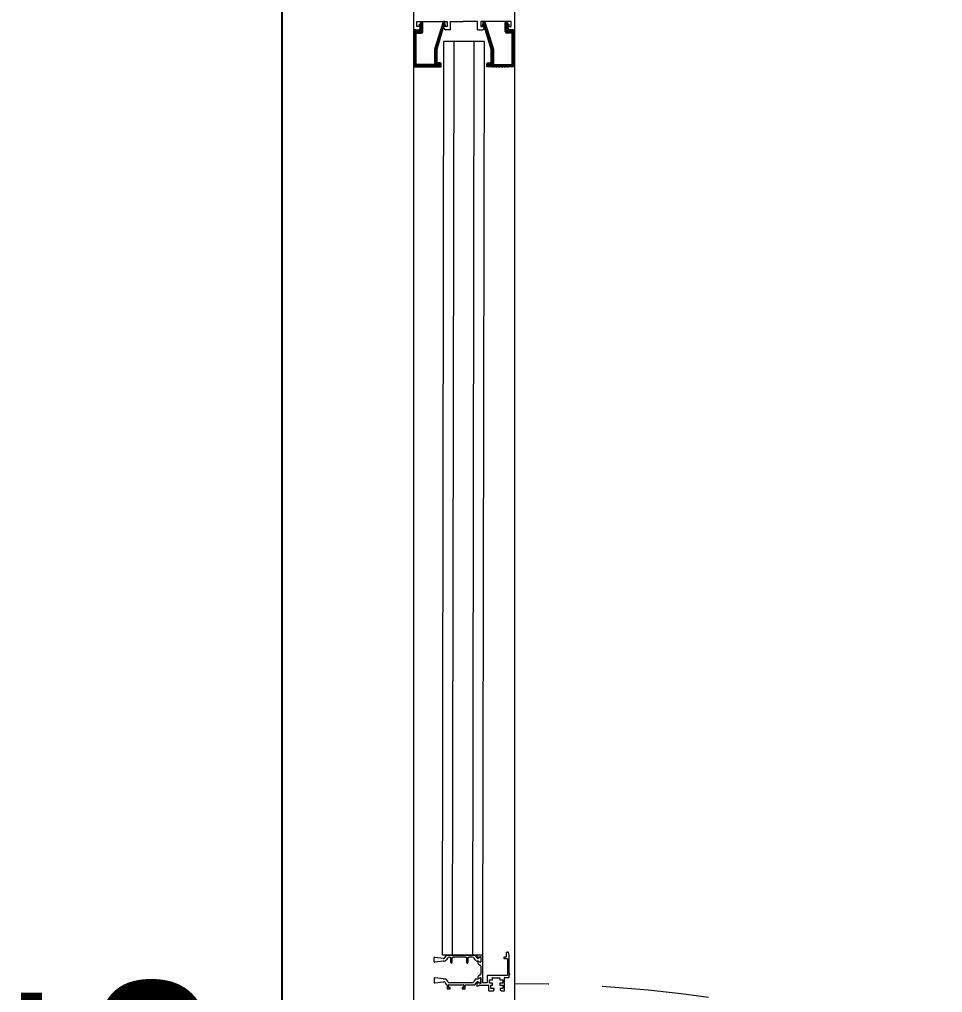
# Model space of a CAD drawing. Header units: millimetres. Extents: x 106699 to 122058, y 158555 to 162844.
# Drawn here: x 116287 to 116341.8, y 161826.7 to 161884.5 of the extents above; entities that cross this region are included whole.
import ezdxf

# ---------------------------------------------------------------- set-up
doc = ezdxf.new("R2010")
doc.units = ezdxf.units.MM
doc.linetypes.add('$0$4+1 daire_(K) TİP A - C BLOK$0$4+1 (K) 1$0$3+1 daire1$0$131121 243C_L00F00(plan)$0$HIDDEN2', pattern=[4.7625, 3.175, -1.5875])
doc.layers.add('300_Z4_STR_F03$0$AUDIT_D_220920114151-103', color=251, linetype='Continuous', lineweight=5)
doc.layers.add('S2000-002 Çizgi', color=7, linetype='Continuous')
doc.styles.add('ROMANSTW', font='georgia.ttf')
doc.dimstyles.new('M1', dxfattribs={"dimtxt": 11, "dimasz": 6, "dimexe": 2, "dimexo": 16, "dimgap": 3, "dimtad": 1, "dimdec": 0, "dimzin": 12, "dimdsep": 46, "dimtxsty": 'ROMANSTW', "dimblk": 'ARCHTICK', "dimcen": 0.09, "dimclrd": 251, "dimclre": 251, "dimclrt": 1, "dimadec": 0, "dimazin": 0, "dimtfac": 1, "dimtdec": 0, "dimtix": 1, "dimtmove": 0, "dimatfit": 3, "dimldrblk": 'ARCHTICK', "dimfxl": 1, "dimtolj": 1, "dimtzin": 0, "dimarcsym": 0})

# ---------------------------------------------------------------- blocks, each defined once
blk = doc.blocks.new('_ArchTick')
at = {"color": 0, "linetype": 'ByBlock', "const_width": 0.15}
blk.add_lwpolyline([(-0.5, -0.5), (0.5, 0.5)], dxfattribs=at)
blk = doc.blocks.new('*D395')
at = {"layer": 'Defpoints', "color": 0, "transparency": 16777216}
for p in [(121014.541, 156523.534), (121012.919, 156378.427), (121014.43, 156378.427)]:
    blk.add_point(p, dxfattribs=at)
at = {"layer": 'S2000-002 Çizgi', "color": 251, "lineweight": -2, "transparency": 16777216}
for p, q in [((120998.541, 156523.534), (121010.919, 156523.534)), ((121012.919, 156523.534), (121012.919, 156378.427)), ((120998.43, 156378.427), (121010.919, 156378.427))]:
    blk.add_line(p, q, dxfattribs=at)
at = {"layer": 'S2000-002 Çizgi', "color": 251, "lineweight": -2, "transparency": 16777216, "xscale": 6, "yscale": 6, "zscale": 6}
for p, rotation in [((121012.919, 156523.534), 90), ((121012.919, 156378.427), 270)]:
    blk.add_blockref('_ArchTick', p, dxfattribs=dict(at, rotation=rotation))
at = {"layer": 'S2000-002 Çizgi', "color": 1, "true_color": 0xff0000, "transparency": 16777216, "insert": (121003.024, 156450.98), "char_height": 11, "attachment_point": 5, "rotation": 90, "style": 'ROMANSTW'}
blk.add_mtext('\\A1;145', dxfattribs=at)
blk = doc.blocks.new('A$C247bf20d')
at = {"layer": '300_Z4_STR_F03$0$AUDIT_D_220920114151-103', "color": 251, "lineweight": 9, "true_color": 0x5c5c5c}
for p, q in [((2015, 434.776), (2015, 432.326)), ((2021, 434.776), (2021, 432.326)), ((2015.2, 432.526), (2015.2, 432.826)), ((2015.2, 432.826), (2017, 432.826)), ((2015.489, 432.796), (2015.31, 432.606)), ((2015.56, 432.424), (2015.343, 432.641)), ((2015.56, 432.442), (2015.352, 432.65)), ((2015.56, 432.46), (2015.361, 432.659)), ((2015.56, 432.477), (2015.369, 432.668)), ((2015.56, 432.495), (2015.378, 432.677)), ((2015.56, 432.513), (2015.386, 432.686)), ((2015.56, 432.531), (2015.395, 432.696)), ((2015.56, 432.548), (2015.404, 432.705)), ((2015.56, 432.566), (2015.412, 432.714)), ((2015.56, 432.584), (2015.421, 432.723)), ((2015.56, 432.601), (2015.429, 432.732)), ((2015.56, 432.619), (2015.438, 432.741)), ((2015.56, 432.637), (2015.446, 432.75)), ((2015.56, 432.654), (2015.455, 432.759)), ((2015.56, 432.672), (2015.464, 432.768)), ((2015.56, 432.69), (2015.472, 432.777)), ((2015.56, 432.707), (2015.481, 432.786)), ((2015.56, 432.725), (2015.489, 432.796)), ((2015.51, 432.796), (2015.489, 432.796)), ((2015.56, 432.743), (2015.507, 432.796)), ((2015.557, 432.764), (2015.528, 432.792)), ((2015.56, 432.226), (2015.56, 432.746)), ((2016.759, 432.796), (2016.25, 431.176)), ((2016.818, 432.546), (2016.713, 432.65)), ((2016.835, 432.546), (2016.717, 432.664)), ((2016.853, 432.546), (2016.722, 432.677)), ((2016.871, 432.546), (2016.726, 432.691)), ((2016.888, 432.546), (2016.73, 432.704)), ((2016.898, 432.553), (2016.734, 432.717)), ((2016.893, 432.576), (2016.738, 432.731)), ((2016.888, 432.599), (2016.743, 432.744)), ((2016.884, 432.621), (2016.747, 432.758)), ((2016.879, 432.644), (2016.751, 432.771)), ((2016.874, 432.666), (2016.755, 432.785)), ((2016.869, 432.689), (2016.76, 432.798)), ((2016.864, 432.712), (2016.767, 432.808)), ((2016.859, 432.734), (2016.776, 432.817)), ((2016.854, 432.757), (2016.788, 432.823)), ((2016.849, 432.779), (2016.803, 432.825)), ((2016.839, 432.826), (2016.805, 432.826)), ((2016.844, 432.802), (2016.821, 432.826)), ((2016.839, 432.824), (2016.838, 432.826)), ((2016.9, 432.546), (2016.839, 432.826)), ((2017, 432.826), (2017, 432.526)), ((2017.2, 432.326), (2017.2, 432.826)), ((2017.2, 432.826), (2017.97, 432.826)), ((2017.97, 432.826), (2018, 432.856)), ((2018.03, 432.826), (2018, 432.856)), ((2018.8, 432.826), (2018.03, 432.826)), ((2018.8, 432.326), (2018.8, 432.826)), ((2019, 432.826), (2019, 432.526)), ((2020.8, 432.826), (2019, 432.826)), ((2019.1, 432.546), (2019.161, 432.826)), ((2019.102, 432.553), (2019.266, 432.717)), ((2019.107, 432.576), (2019.262, 432.731)), ((2019.111, 432.546), (2019.27, 432.704)), ((2019.112, 432.599), (2019.257, 432.744)), ((2019.116, 432.621), (2019.253, 432.758)), ((2019.121, 432.644), (2019.249, 432.771)), ((2019.126, 432.666), (2019.245, 432.785)), ((2019.129, 432.546), (2019.274, 432.691)), ((2019.131, 432.689), (2019.24, 432.798)), ((2019.136, 432.712), (2019.233, 432.808)), ((2019.141, 432.734), (2019.224, 432.817)), ((2019.146, 432.757), (2019.212, 432.823)), ((2019.147, 432.546), (2019.278, 432.677)), ((2019.151, 432.779), (2019.197, 432.825)), ((2019.156, 432.802), (2019.179, 432.826)), ((2019.161, 432.824), (2019.162, 432.826)), ((2019.161, 432.826), (2019.195, 432.826)), ((2019.165, 432.546), (2019.283, 432.664)), ((2019.182, 432.546), (2019.287, 432.65)), ((2019.241, 432.796), (2019.75, 431.176)), ((2020.44, 432.743), (2020.493, 432.796)), ((2020.44, 432.725), (2020.511, 432.796)), ((2020.44, 432.707), (2020.519, 432.786)), ((2020.44, 432.69), (2020.528, 432.777)), ((2020.44, 432.672), (2020.536, 432.768)), ((2020.44, 432.654), (2020.545, 432.759)), ((2020.44, 432.637), (2020.553, 432.75)), ((2020.44, 432.226), (2020.44, 432.746)), ((2020.44, 432.619), (2020.562, 432.741)), ((2020.44, 432.601), (2020.571, 432.732)), ((2020.44, 432.584), (2020.579, 432.723)), ((2020.44, 432.566), (2020.588, 432.714)), ((2020.44, 432.548), (2020.596, 432.705)), ((2020.44, 432.531), (2020.605, 432.696)), ((2020.44, 432.513), (2020.614, 432.686)), ((2020.44, 432.495), (2020.622, 432.677)), ((2020.44, 432.477), (2020.631, 432.668)), ((2020.44, 432.46), (2020.639, 432.659)), ((2020.44, 432.442), (2020.648, 432.65)), ((2020.44, 432.424), (2020.656, 432.641)), ((2020.443, 432.764), (2020.472, 432.792)), ((2020.49, 432.796), (2020.511, 432.796)), ((2020.511, 432.796), (2020.69, 432.606)), ((2020.8, 432.526), (2020.8, 432.826)), ((2015, 432.326), (2015.3, 432.326)), ((2015.15, 432.326), (2015, 432.326)), ((2015, 432.326), (2015, 430.126)), ((2015.187, 432.126), (2015, 432.313)), ((2015.169, 432.126), (2015, 432.295)), ((2015.152, 432.126), (2015, 432.277)), ((2015.15, 432.11), (2015, 432.26)), ((2015.15, 432.092), (2015, 432.242)), ((2015.15, 432.074), (2015, 432.224)), ((2015.15, 432.057), (2015, 432.207)), ((2015.15, 432.039), (2015, 432.189)), ((2015.15, 432.021), (2015, 432.171)), ((2015.15, 432.004), (2015, 432.154)), ((2015.15, 431.986), (2015, 432.136)), ((2015.15, 431.968), (2015, 432.118)), ((2015.15, 431.951), (2015, 432.101)), ((2015.15, 431.933), (2015, 432.083)), ((2015.15, 431.915), (2015, 432.065)), ((2015.205, 432.126), (2015.005, 432.326)), ((2015.223, 432.126), (2015.023, 432.326)), ((2015.24, 432.126), (2015.04, 432.326)), ((2015.258, 432.126), (2015.058, 432.326)), ((2015.276, 432.126), (2015.076, 432.326)), ((2015.293, 432.126), (2015.093, 432.326)), ((2015.15, 432.286), (2015.111, 432.326)), ((2015.15, 432.304), (2015.129, 432.326)), ((2015.15, 432.322), (2015.146, 432.326)), ((2015.15, 432.276), (2015.15, 432.326)), ((2015.41, 432.276), (2015.15, 432.276)), ((2015.15, 430.276), (2015.15, 432.126)), ((2015.15, 432.126), (2015.46, 432.126)), ((2015.311, 432.126), (2015.161, 432.276)), ((2015.329, 432.126), (2015.179, 432.276)), ((2015.346, 432.126), (2015.196, 432.276)), ((2015.4, 432.526), (2015.2, 432.526)), ((2015.364, 432.126), (2015.214, 432.276)), ((2015.382, 432.126), (2015.232, 432.276)), ((2015.399, 432.126), (2015.249, 432.276)), ((2015.417, 432.126), (2015.267, 432.276)), ((2015.435, 432.126), (2015.285, 432.276)), ((2015.452, 432.126), (2015.302, 432.276)), ((2015.31, 432.606), (2015.41, 432.546)), ((2015.35, 432.582), (2015.318, 432.614)), ((2015.47, 432.126), (2015.32, 432.276)), ((2015.394, 432.555), (2015.326, 432.623)), ((2015.56, 432.407), (2015.335, 432.632)), ((2015.485, 432.129), (2015.338, 432.276)), ((2015.498, 432.133), (2015.355, 432.276)), ((2015.51, 432.139), (2015.373, 432.276)), ((2015.52, 432.146), (2015.391, 432.276)), ((2015.4, 432.426), (2015.4, 432.526)), ((2015.53, 432.154), (2015.408, 432.276)), ((2015.41, 432.546), (2015.41, 432.276)), ((2015.56, 432.389), (2015.41, 432.539)), ((2015.56, 432.371), (2015.41, 432.521)), ((2015.56, 432.354), (2015.41, 432.504)), ((2015.56, 432.336), (2015.41, 432.486)), ((2015.56, 432.318), (2015.41, 432.468)), ((2015.56, 432.301), (2015.41, 432.451)), ((2015.56, 432.283), (2015.41, 432.433)), ((2015.56, 432.265), (2015.41, 432.415)), ((2015.56, 432.248), (2015.41, 432.398)), ((2015.56, 432.23), (2015.41, 432.38)), ((2015.559, 432.213), (2015.41, 432.362)), ((2015.556, 432.198), (2015.41, 432.345)), ((2015.552, 432.185), (2015.41, 432.327)), ((2015.546, 432.174), (2015.41, 432.309)), ((2015.538, 432.163), (2015.41, 432.292)), ((2016.4, 431.176), (2016.8, 432.546)), ((2016.632, 431.971), (2016.531, 432.072)), ((2016.636, 431.985), (2016.536, 432.085)), ((2016.64, 431.998), (2016.54, 432.099)), ((2016.644, 432.012), (2016.544, 432.112)), ((2016.648, 432.026), (2016.548, 432.126)), ((2016.652, 432.039), (2016.553, 432.139)), ((2016.656, 432.053), (2016.557, 432.152)), ((2016.66, 432.067), (2016.561, 432.166)), ((2016.664, 432.08), (2016.565, 432.179)), ((2016.668, 432.094), (2016.569, 432.193)), ((2016.672, 432.108), (2016.574, 432.206)), ((2016.676, 432.121), (2016.578, 432.22)), ((2016.68, 432.135), (2016.582, 432.233)), ((2016.684, 432.149), (2016.586, 432.247)), ((2016.688, 432.162), (2016.591, 432.26)), ((2016.692, 432.176), (2016.595, 432.274)), ((2016.696, 432.19), (2016.599, 432.287)), ((2016.7, 432.204), (2016.603, 432.3)), ((2016.704, 432.217), (2016.607, 432.314)), ((2016.708, 432.231), (2016.612, 432.327)), ((2016.712, 432.245), (2016.616, 432.341)), ((2016.716, 432.258), (2016.62, 432.354)), ((2016.72, 432.272), (2016.624, 432.368)), ((2016.724, 432.286), (2016.629, 432.381)), ((2016.728, 432.299), (2016.633, 432.395)), ((2016.732, 432.313), (2016.637, 432.408)), ((2016.736, 432.327), (2016.641, 432.422)), ((2016.74, 432.34), (2016.645, 432.435)), ((2016.744, 432.354), (2016.65, 432.448)), ((2016.748, 432.368), (2016.654, 432.462)), ((2016.752, 432.381), (2016.658, 432.475)), ((2016.756, 432.395), (2016.662, 432.489)), ((2016.76, 432.409), (2016.667, 432.502)), ((2016.764, 432.422), (2016.671, 432.516)), ((2016.768, 432.436), (2016.675, 432.529)), ((2016.772, 432.45), (2016.679, 432.543)), ((2016.776, 432.464), (2016.684, 432.556)), ((2016.78, 432.477), (2016.688, 432.569)), ((2016.784, 432.491), (2016.692, 432.583)), ((2016.788, 432.505), (2016.696, 432.596)), ((2016.792, 432.518), (2016.7, 432.61)), ((2016.796, 432.532), (2016.705, 432.623)), ((2016.8, 432.546), (2016.709, 432.637)), ((2016.8, 432.546), (2016.9, 432.546)), ((2017, 432.526), (2016.8, 432.526)), ((2016.8, 432.426), (2016.8, 432.526)), ((2017.2, 432.326), (2016.9, 432.326)), ((2018.8, 432.326), (2019.1, 432.326)), ((2019, 432.526), (2019.2, 432.526)), ((2019.2, 432.546), (2019.1, 432.546)), ((2019.2, 432.546), (2019.291, 432.637)), ((2019.6, 431.176), (2019.2, 432.546)), ((2019.2, 432.426), (2019.2, 432.526)), ((2019.204, 432.532), (2019.295, 432.623)), ((2019.208, 432.518), (2019.3, 432.61)), ((2019.212, 432.505), (2019.304, 432.596)), ((2019.216, 432.491), (2019.308, 432.583)), ((2019.22, 432.477), (2019.312, 432.569)), ((2019.224, 432.464), (2019.316, 432.556)), ((2019.228, 432.45), (2019.321, 432.543)), ((2019.232, 432.436), (2019.325, 432.529)), ((2019.236, 432.422), (2019.329, 432.516)), ((2019.24, 432.409), (2019.333, 432.502)), ((2019.244, 432.395), (2019.338, 432.489)), ((2019.248, 432.381), (2019.342, 432.475)), ((2019.252, 432.368), (2019.346, 432.462)), ((2019.256, 432.354), (2019.35, 432.448)), ((2019.26, 432.34), (2019.354, 432.435)), ((2019.264, 432.327), (2019.359, 432.422)), ((2019.268, 432.313), (2019.363, 432.408)), ((2019.272, 432.299), (2019.367, 432.395)), ((2019.276, 432.286), (2019.371, 432.381)), ((2019.28, 432.272), (2019.376, 432.368)), ((2019.284, 432.258), (2019.38, 432.354)), ((2019.288, 432.245), (2019.384, 432.341)), ((2019.292, 432.231), (2019.388, 432.327)), ((2019.296, 432.217), (2019.392, 432.314)), ((2019.3, 432.204), (2019.397, 432.3)), ((2019.304, 432.19), (2019.401, 432.287)), ((2019.308, 432.176), (2019.405, 432.274)), ((2019.312, 432.162), (2019.409, 432.26)), ((2019.316, 432.149), (2019.414, 432.247)), ((2019.32, 432.135), (2019.418, 432.233)), ((2019.324, 432.121), (2019.422, 432.22)), ((2019.328, 432.108), (2019.426, 432.206)), ((2019.332, 432.094), (2019.431, 432.193)), ((2019.336, 432.08), (2019.435, 432.179)), ((2019.34, 432.067), (2019.439, 432.166)), ((2019.344, 432.053), (2019.443, 432.152)), ((2019.348, 432.039), (2019.447, 432.139)), ((2019.352, 432.026), (2019.452, 432.126)), ((2019.356, 432.012), (2019.456, 432.112)), ((2019.36, 431.998), (2019.46, 432.099)), ((2019.364, 431.985), (2019.464, 432.085)), ((2019.368, 431.971), (2019.469, 432.072)), ((2020.44, 432.407), (2020.665, 432.632)), ((2020.44, 432.389), (2020.59, 432.539)), ((2020.44, 432.371), (2020.59, 432.521)), ((2020.44, 432.354), (2020.59, 432.504)), ((2020.44, 432.336), (2020.59, 432.486)), ((2020.44, 432.318), (2020.59, 432.468)), ((2020.44, 432.301), (2020.59, 432.451)), ((2020.44, 432.283), (2020.59, 432.433)), ((2020.44, 432.265), (2020.59, 432.415)), ((2020.44, 432.248), (2020.59, 432.398)), ((2020.44, 432.23), (2020.59, 432.38)), ((2020.441, 432.213), (2020.59, 432.362)), ((2020.444, 432.198), (2020.59, 432.345)), ((2020.448, 432.185), (2020.59, 432.327)), ((2020.454, 432.174), (2020.59, 432.309)), ((2020.462, 432.163), (2020.59, 432.292)), ((2020.47, 432.154), (2020.592, 432.276)), ((2020.48, 432.146), (2020.609, 432.276)), ((2020.49, 432.139), (2020.627, 432.276)), ((2020.502, 432.133), (2020.645, 432.276)), ((2020.515, 432.129), (2020.662, 432.276)), ((2020.53, 432.126), (2020.68, 432.276)), ((2020.85, 432.126), (2020.54, 432.126)), ((2020.548, 432.126), (2020.698, 432.276)), ((2020.565, 432.126), (2020.715, 432.276)), ((2020.583, 432.126), (2020.733, 432.276)), ((2020.69, 432.606), (2020.59, 432.546)), ((2020.59, 432.546), (2020.59, 432.276)), ((2020.59, 432.276), (2020.85, 432.276)), ((2020.6, 432.426), (2020.6, 432.526)), ((2020.6, 432.526), (2020.8, 432.526)), ((2020.601, 432.126), (2020.751, 432.276)), ((2020.606, 432.555), (2020.674, 432.623)), ((2020.618, 432.126), (2020.768, 432.276)), ((2020.636, 432.126), (2020.786, 432.276)), ((2020.65, 432.582), (2020.682, 432.614)), ((2020.654, 432.126), (2020.804, 432.276)), ((2020.671, 432.126), (2020.821, 432.276)), ((2020.689, 432.126), (2020.839, 432.276)), ((2021, 432.326), (2020.7, 432.326)), ((2020.707, 432.126), (2020.907, 432.326)), ((2020.724, 432.126), (2020.924, 432.326)), ((2020.742, 432.126), (2020.942, 432.326)), ((2020.76, 432.126), (2020.96, 432.326)), ((2020.777, 432.126), (2020.977, 432.326)), ((2020.795, 432.126), (2020.995, 432.326)), ((2020.813, 432.126), (2021, 432.313)), ((2020.83, 432.126), (2021, 432.295)), ((2020.848, 432.126), (2021, 432.277)), ((2020.85, 432.322), (2020.854, 432.326)), ((2020.85, 432.304), (2020.871, 432.326)), ((2020.85, 432.286), (2020.889, 432.326)), ((2020.85, 432.276), (2020.85, 432.326)), ((2020.85, 432.326), (2021, 432.326)), ((2020.85, 432.11), (2021, 432.26)), ((2020.85, 432.092), (2021, 432.242)), ((2020.85, 432.074), (2021, 432.224)), ((2020.85, 432.057), (2021, 432.207)), ((2020.85, 432.039), (2021, 432.189)), ((2020.85, 432.021), (2021, 432.171)), ((2020.85, 432.004), (2021, 432.154)), ((2020.85, 431.986), (2021, 432.136)), ((2020.85, 430.276), (2020.85, 432.126)), ((2020.85, 431.968), (2021, 432.118)), ((2020.85, 431.951), (2021, 432.101)), ((2020.85, 431.933), (2021, 432.083)), ((2020.85, 431.915), (2021, 432.065)), ((2021, 432.326), (2021, 430.126)), ((2015.15, 431.898), (2015, 432.048)), ((2015.15, 431.88), (2015, 432.03)), ((2015.15, 431.862), (2015, 432.012)), ((2015.15, 431.845), (2015, 431.995)), ((2015.15, 431.827), (2015, 431.977)), ((2015.15, 431.809), (2015, 431.959)), ((2015.15, 431.791), (2015, 431.941)), ((2015.15, 431.774), (2015, 431.924)), ((2015.15, 431.756), (2015, 431.906)), ((2015.15, 431.738), (2015, 431.888)), ((2015.15, 431.721), (2015, 431.871)), ((2015.15, 431.703), (2015, 431.853)), ((2015.15, 431.685), (2015, 431.835)), ((2015.15, 431.668), (2015, 431.818)), ((2015.15, 431.65), (2015, 431.8)), ((2015.15, 431.632), (2015, 431.782)), ((2015.15, 431.615), (2015, 431.765)), ((2015.15, 431.597), (2015, 431.747)), ((2015.15, 431.579), (2015, 431.729)), ((2015.15, 431.562), (2015, 431.712)), ((2015.15, 431.544), (2015, 431.694)), ((2015.15, 431.526), (2015, 431.676)), ((2015.15, 431.509), (2015, 431.659)), ((2015.15, 431.491), (2015, 431.641)), ((2015.15, 431.473), (2015, 431.623)), ((2015.15, 431.456), (2015, 431.606)), ((2015.15, 431.438), (2015, 431.588)), ((2015.15, 431.42), (2015, 431.57)), ((2015.15, 431.403), (2015, 431.553)), ((2015.15, 431.385), (2015, 431.535)), ((2015.15, 431.367), (2015, 431.517)), ((2015.15, 431.35), (2015, 431.5)), ((2016.46, 431.383), (2016.35, 431.493)), ((2016.464, 431.396), (2016.354, 431.507)), ((2016.468, 431.41), (2016.358, 431.52)), ((2016.472, 431.424), (2016.362, 431.534)), ((2016.476, 431.437), (2016.367, 431.547)), ((2016.48, 431.451), (2016.371, 431.561)), ((2016.484, 431.465), (2016.375, 431.574)), ((2016.488, 431.478), (2016.379, 431.587)), ((2016.492, 431.492), (2016.384, 431.601)), ((2016.496, 431.506), (2016.388, 431.614)), ((2016.5, 431.519), (2016.392, 431.628)), ((2016.504, 431.533), (2016.396, 431.641)), ((2016.508, 431.547), (2016.4, 431.655)), ((2016.512, 431.56), (2016.405, 431.668)), ((2016.516, 431.574), (2016.409, 431.682)), ((2016.52, 431.588), (2016.413, 431.695)), ((2016.524, 431.601), (2016.417, 431.708)), ((2016.528, 431.615), (2016.422, 431.722)), ((2016.532, 431.629), (2016.426, 431.735)), ((2016.536, 431.643), (2016.43, 431.749)), ((2016.54, 431.656), (2016.434, 431.762)), ((2016.544, 431.67), (2016.438, 431.776)), ((2016.548, 431.684), (2016.443, 431.789)), ((2016.552, 431.697), (2016.447, 431.803)), ((2016.556, 431.711), (2016.451, 431.816)), ((2016.56, 431.725), (2016.455, 431.83)), ((2016.564, 431.738), (2016.46, 431.843)), ((2016.568, 431.752), (2016.464, 431.856)), ((2016.572, 431.766), (2016.468, 431.87)), ((2016.576, 431.779), (2016.472, 431.883)), ((2016.58, 431.793), (2016.476, 431.897)), ((2016.584, 431.807), (2016.481, 431.91)), ((2016.588, 431.82), (2016.485, 431.924)), ((2016.592, 431.834), (2016.489, 431.937)), ((2016.596, 431.848), (2016.493, 431.951)), ((2016.6, 431.861), (2016.498, 431.964)), ((2016.604, 431.875), (2016.502, 431.978)), ((2016.608, 431.889), (2016.506, 431.991)), ((2016.612, 431.903), (2016.51, 432.004)), ((2016.616, 431.916), (2016.515, 432.018)), ((2016.62, 431.93), (2016.519, 432.031)), ((2016.624, 431.944), (2016.523, 432.045)), ((2016.628, 431.957), (2016.527, 432.058)), ((2016.72, 377.389), (2016.804, 431.632)), ((2019.2, 431.631), (2016.8, 431.631)), ((2017.32, 377.389), (2017.404, 431.632)), ((2018.52, 377.389), (2018.604, 431.63)), ((2019.12, 377.389), (2019.204, 431.63)), ((2019.372, 431.957), (2019.473, 432.058)), ((2019.376, 431.944), (2019.477, 432.045)), ((2019.38, 431.93), (2019.481, 432.031)), ((2019.384, 431.916), (2019.485, 432.018)), ((2019.388, 431.903), (2019.49, 432.004)), ((2019.392, 431.889), (2019.494, 431.991)), ((2019.396, 431.875), (2019.498, 431.978)), ((2019.4, 431.861), (2019.502, 431.964)), ((2019.404, 431.848), (2019.507, 431.951)), ((2019.408, 431.834), (2019.511, 431.937)), ((2019.412, 431.82), (2019.515, 431.924)), ((2019.416, 431.807), (2019.519, 431.91)), ((2019.42, 431.793), (2019.523, 431.897)), ((2019.424, 431.779), (2019.528, 431.883)), ((2019.428, 431.766), (2019.532, 431.87)), ((2019.432, 431.752), (2019.536, 431.856)), ((2019.436, 431.738), (2019.54, 431.843)), ((2019.44, 431.725), (2019.545, 431.83)), ((2019.444, 431.711), (2019.549, 431.816)), ((2019.448, 431.697), (2019.553, 431.803)), ((2019.452, 431.684), (2019.557, 431.789)), ((2019.456, 431.67), (2019.561, 431.776)), ((2019.46, 431.656), (2019.566, 431.762)), ((2019.464, 431.643), (2019.57, 431.749)), ((2019.468, 431.629), (2019.574, 431.735)), ((2019.472, 431.615), (2019.578, 431.722)), ((2019.476, 431.601), (2019.583, 431.708)), ((2019.48, 431.588), (2019.587, 431.695)), ((2019.484, 431.574), (2019.591, 431.682)), ((2019.488, 431.56), (2019.595, 431.668)), ((2019.492, 431.547), (2019.6, 431.655)), ((2019.496, 431.533), (2019.604, 431.641)), ((2019.5, 431.519), (2019.608, 431.628)), ((2019.504, 431.506), (2019.612, 431.614)), ((2019.508, 431.492), (2019.616, 431.601)), ((2019.512, 431.478), (2019.621, 431.587)), ((2019.516, 431.465), (2019.625, 431.574)), ((2019.52, 431.451), (2019.629, 431.561)), ((2019.524, 431.437), (2019.633, 431.547)), ((2019.528, 431.424), (2019.638, 431.534)), ((2019.532, 431.41), (2019.642, 431.52)), ((2019.536, 431.396), (2019.646, 431.507)), ((2019.54, 431.383), (2019.65, 431.493)), ((2020.85, 431.898), (2021, 432.048)), ((2020.85, 431.88), (2021, 432.03)), ((2020.85, 431.862), (2021, 432.012)), ((2020.85, 431.845), (2021, 431.995)), ((2020.85, 431.827), (2021, 431.977)), ((2020.85, 431.809), (2021, 431.959)), ((2020.85, 431.791), (2021, 431.941)), ((2020.85, 431.774), (2021, 431.924)), ((2020.85, 431.756), (2021, 431.906)), ((2020.85, 431.738), (2021, 431.888)), ((2020.85, 431.721), (2021, 431.871)), ((2020.85, 431.703), (2021, 431.853)), ((2020.85, 431.685), (2021, 431.835)), ((2020.85, 431.668), (2021, 431.818)), ((2020.85, 431.65), (2021, 431.8)), ((2020.85, 431.632), (2021, 431.782)), ((2020.85, 431.615), (2021, 431.765)), ((2020.85, 431.597), (2021, 431.747)), ((2020.85, 431.579), (2021, 431.729)), ((2020.85, 431.562), (2021, 431.712)), ((2020.85, 431.544), (2021, 431.694)), ((2020.85, 431.526), (2021, 431.676)), ((2020.85, 431.509), (2021, 431.659)), ((2020.85, 431.491), (2021, 431.641)), ((2020.85, 431.473), (2021, 431.623)), ((2020.85, 431.456), (2021, 431.606)), ((2020.85, 431.438), (2021, 431.588)), ((2020.85, 431.42), (2021, 431.57)), ((2020.85, 431.403), (2021, 431.553)), ((2020.85, 431.385), (2021, 431.535)), ((2020.85, 431.367), (2021, 431.517)), ((2020.85, 431.35), (2021, 431.5)), ((2015.15, 431.332), (2015, 431.482)), ((2015.15, 431.314), (2015, 431.464)), ((2015.15, 431.296), (2015, 431.446)), ((2015.15, 431.279), (2015, 431.429)), ((2015.15, 431.261), (2015, 431.411)), ((2015.15, 431.243), (2015, 431.393)), ((2015.15, 431.226), (2015, 431.376)), ((2015.15, 431.208), (2015, 431.358)), ((2015.15, 431.19), (2015, 431.34)), ((2015.15, 431.173), (2015, 431.323)), ((2015.15, 431.155), (2015, 431.305)), ((2015.15, 431.137), (2015, 431.287)), ((2015.15, 431.12), (2015, 431.27)), ((2015.15, 431.102), (2015, 431.252)), ((2015.15, 431.084), (2015, 431.234)), ((2015.15, 431.067), (2015, 431.217)), ((2015.15, 431.049), (2015, 431.199)), ((2015.15, 431.031), (2015, 431.181)), ((2015.15, 431.014), (2015, 431.164)), ((2015.15, 430.996), (2015, 431.146)), ((2015.15, 430.978), (2015, 431.128)), ((2015.15, 430.961), (2015, 431.111)), ((2015.15, 430.943), (2015, 431.093)), ((2015.15, 430.925), (2015, 431.075)), ((2015.15, 430.908), (2015, 431.058)), ((2015.15, 430.89), (2015, 431.04)), ((2015.15, 430.872), (2015, 431.022)), ((2015.15, 430.855), (2015, 431.005)), ((2015.15, 430.837), (2015, 430.987)), ((2015.15, 430.819), (2015, 430.969)), ((2015.15, 430.802), (2015, 430.952)), ((2015.15, 430.784), (2015, 430.934)), ((2015.15, 430.766), (2015, 430.916)), ((2016.25, 431.176), (2016.25, 431.076)), ((2016.4, 431.019), (2016.25, 431.169)), ((2016.4, 431.001), (2016.25, 431.151)), ((2016.4, 430.983), (2016.25, 431.133)), ((2016.4, 430.966), (2016.25, 431.116)), ((2016.4, 430.948), (2016.25, 431.098)), ((2016.4, 430.93), (2016.25, 431.08)), ((2016.25, 431.076), (2016.25, 430.276)), ((2016.4, 430.913), (2016.25, 431.063)), ((2016.4, 430.895), (2016.25, 431.045)), ((2016.4, 430.877), (2016.25, 431.027)), ((2016.4, 430.86), (2016.25, 431.01)), ((2016.4, 430.842), (2016.25, 430.992)), ((2016.4, 430.824), (2016.25, 430.974)), ((2016.4, 430.807), (2016.25, 430.957)), ((2016.4, 430.789), (2016.25, 430.939)), ((2016.4, 430.771), (2016.25, 430.921)), ((2016.4, 431.036), (2016.253, 431.184)), ((2016.4, 431.054), (2016.257, 431.197)), ((2016.4, 431.072), (2016.261, 431.211)), ((2016.4, 431.089), (2016.265, 431.224)), ((2016.4, 431.107), (2016.269, 431.238)), ((2016.4, 431.125), (2016.274, 431.251)), ((2016.4, 431.143), (2016.278, 431.265)), ((2016.4, 431.16), (2016.282, 431.278)), ((2016.401, 431.177), (2016.286, 431.291)), ((2016.405, 431.191), (2016.291, 431.305)), ((2016.408, 431.205), (2016.295, 431.318)), ((2016.412, 431.218), (2016.299, 431.332)), ((2016.416, 431.232), (2016.303, 431.345)), ((2016.42, 431.246), (2016.308, 431.359)), ((2016.424, 431.259), (2016.312, 431.372)), ((2016.428, 431.273), (2016.316, 431.386)), ((2016.432, 431.287), (2016.32, 431.399)), ((2016.436, 431.3), (2016.324, 431.413)), ((2016.44, 431.314), (2016.329, 431.426)), ((2016.444, 431.328), (2016.333, 431.439)), ((2016.448, 431.342), (2016.337, 431.453)), ((2016.452, 431.355), (2016.341, 431.466)), ((2016.456, 431.369), (2016.346, 431.48)), ((2016.4, 430.376), (2016.4, 431.176)), ((2019.544, 431.369), (2019.654, 431.48)), ((2019.548, 431.355), (2019.659, 431.466)), ((2019.552, 431.342), (2019.663, 431.453)), ((2019.556, 431.328), (2019.667, 431.439)), ((2019.559, 431.314), (2019.671, 431.426)), ((2019.563, 431.3), (2019.676, 431.413)), ((2019.567, 431.287), (2019.68, 431.399)), ((2019.571, 431.273), (2019.684, 431.386)), ((2019.575, 431.259), (2019.688, 431.372)), ((2019.579, 431.246), (2019.692, 431.359)), ((2019.583, 431.232), (2019.697, 431.345)), ((2019.587, 431.218), (2019.701, 431.332)), ((2019.591, 431.205), (2019.705, 431.318)), ((2019.595, 431.191), (2019.709, 431.305)), ((2019.599, 431.177), (2019.714, 431.291)), ((2019.6, 431.16), (2019.718, 431.278)), ((2019.6, 431.143), (2019.722, 431.265)), ((2019.6, 431.125), (2019.726, 431.251)), ((2019.6, 431.107), (2019.73, 431.238)), ((2019.6, 431.089), (2019.735, 431.224)), ((2019.6, 431.072), (2019.739, 431.211)), ((2019.6, 431.054), (2019.743, 431.197)), ((2019.6, 431.036), (2019.747, 431.184)), ((2019.6, 430.376), (2019.6, 431.176)), ((2019.6, 431.019), (2019.75, 431.169)), ((2019.6, 431.001), (2019.75, 431.151)), ((2019.6, 430.983), (2019.75, 431.133)), ((2019.6, 430.966), (2019.75, 431.116)), ((2019.6, 430.948), (2019.75, 431.098)), ((2019.6, 430.93), (2019.75, 431.08)), ((2019.6, 430.913), (2019.75, 431.063)), ((2019.6, 430.895), (2019.75, 431.045)), ((2019.6, 430.877), (2019.75, 431.027)), ((2019.6, 430.86), (2019.75, 431.01)), ((2019.6, 430.842), (2019.75, 430.992)), ((2019.6, 430.824), (2019.75, 430.974)), ((2019.6, 430.807), (2019.75, 430.957)), ((2019.6, 430.789), (2019.75, 430.939)), ((2019.6, 430.771), (2019.75, 430.921)), ((2019.75, 431.176), (2019.75, 431.076)), ((2019.75, 431.076), (2019.75, 430.276)), ((2020.85, 431.332), (2021, 431.482)), ((2020.85, 431.314), (2021, 431.464)), ((2020.85, 431.296), (2021, 431.446)), ((2020.85, 431.279), (2021, 431.429)), ((2020.85, 431.261), (2021, 431.411)), ((2020.85, 431.243), (2021, 431.393)), ((2020.85, 431.226), (2021, 431.376)), ((2020.85, 431.208), (2021, 431.358)), ((2020.85, 431.19), (2021, 431.34)), ((2020.85, 431.173), (2021, 431.323)), ((2020.85, 431.155), (2021, 431.305)), ((2020.85, 431.137), (2021, 431.287)), ((2020.85, 431.12), (2021, 431.27)), ((2020.85, 431.102), (2021, 431.252)), ((2020.85, 431.084), (2021, 431.234)), ((2020.85, 431.067), (2021, 431.217)), ((2020.85, 431.049), (2021, 431.199)), ((2020.85, 431.031), (2021, 431.181)), ((2020.85, 431.014), (2021, 431.164)), ((2020.85, 430.996), (2021, 431.146)), ((2020.85, 430.978), (2021, 431.128)), ((2020.85, 430.961), (2021, 431.111)), ((2020.85, 430.943), (2021, 431.093)), ((2020.85, 430.925), (2021, 431.075)), ((2020.85, 430.908), (2021, 431.058)), ((2020.85, 430.89), (2021, 431.04)), ((2020.85, 430.872), (2021, 431.022)), ((2020.85, 430.855), (2021, 431.005)), ((2020.85, 430.837), (2021, 430.987)), ((2020.85, 430.819), (2021, 430.969)), ((2020.85, 430.802), (2021, 430.952)), ((2020.85, 430.784), (2021, 430.934)), ((2020.85, 430.766), (2021, 430.916)), ((2015.15, 430.748), (2015, 430.898)), ((2015.15, 430.731), (2015, 430.881)), ((2015.15, 430.713), (2015, 430.863)), ((2015.15, 430.695), (2015, 430.845)), ((2015.15, 430.678), (2015, 430.828)), ((2015.15, 430.66), (2015, 430.81)), ((2015.15, 430.642), (2015, 430.792)), ((2015.15, 430.625), (2015, 430.775)), ((2015.15, 430.607), (2015, 430.757)), ((2015.15, 430.589), (2015, 430.739)), ((2015.15, 430.572), (2015, 430.722)), ((2015.15, 430.554), (2015, 430.704)), ((2015.15, 430.536), (2015, 430.686)), ((2015.15, 430.519), (2015, 430.669)), ((2015.15, 430.501), (2015, 430.651)), ((2015.15, 430.483), (2015, 430.633)), ((2015.15, 430.466), (2015, 430.616)), ((2015.15, 430.448), (2015, 430.598)), ((2015.15, 430.43), (2015, 430.58)), ((2015.15, 430.413), (2015, 430.563)), ((2015.15, 430.395), (2015, 430.545)), ((2015.15, 430.377), (2015, 430.527)), ((2015.15, 430.36), (2015, 430.51)), ((2015.15, 430.342), (2015, 430.492)), ((2015.15, 430.324), (2015, 430.474)), ((2015.15, 430.307), (2015, 430.457)), ((2015.15, 430.289), (2015, 430.439)), ((2015.296, 430.126), (2015, 430.421)), ((2015.278, 430.126), (2015, 430.404)), ((2015.26, 430.126), (2015, 430.386)), ((2015.243, 430.126), (2015, 430.368)), ((2015.225, 430.126), (2015, 430.35)), ((2015.207, 430.126), (2015, 430.333)), ((2016.4, 430.754), (2016.25, 430.904)), ((2016.4, 430.736), (2016.25, 430.886)), ((2016.4, 430.718), (2016.25, 430.868)), ((2016.4, 430.701), (2016.25, 430.851)), ((2016.4, 430.683), (2016.25, 430.833)), ((2016.4, 430.665), (2016.25, 430.815)), ((2016.4, 430.648), (2016.25, 430.798)), ((2016.4, 430.63), (2016.25, 430.78)), ((2016.4, 430.612), (2016.25, 430.762)), ((2016.4, 430.595), (2016.25, 430.745)), ((2016.4, 430.577), (2016.25, 430.727)), ((2016.4, 430.559), (2016.25, 430.709)), ((2016.4, 430.541), (2016.25, 430.691)), ((2016.4, 430.524), (2016.25, 430.674)), ((2016.4, 430.506), (2016.25, 430.656)), ((2016.4, 430.488), (2016.25, 430.638)), ((2016.4, 430.471), (2016.25, 430.621)), ((2016.4, 430.453), (2016.25, 430.603)), ((2016.4, 430.435), (2016.25, 430.585)), ((2016.4, 430.418), (2016.25, 430.568)), ((2016.4, 430.4), (2016.25, 430.55)), ((2016.4, 430.382), (2016.25, 430.532)), ((2016.639, 430.126), (2016.25, 430.515)), ((2016.621, 430.126), (2016.25, 430.497)), ((2016.604, 430.126), (2016.25, 430.479)), ((2016.586, 430.126), (2016.25, 430.462)), ((2016.568, 430.126), (2016.25, 430.444)), ((2016.551, 430.126), (2016.25, 430.426)), ((2016.533, 430.126), (2016.25, 430.409)), ((2016.515, 430.126), (2016.25, 430.391)), ((2016.498, 430.126), (2016.25, 430.373)), ((2016.48, 430.126), (2016.25, 430.356)), ((2016.462, 430.126), (2016.25, 430.338)), ((2016.575, 430.376), (2016.4, 430.376)), ((2016.65, 430.132), (2016.407, 430.376)), ((2016.65, 430.15), (2016.425, 430.376)), ((2016.65, 430.168), (2016.442, 430.376)), ((2016.65, 430.185), (2016.46, 430.376)), ((2016.65, 430.203), (2016.478, 430.376)), ((2016.65, 430.221), (2016.495, 430.376)), ((2016.65, 430.238), (2016.513, 430.376)), ((2016.65, 430.256), (2016.531, 430.376)), ((2016.65, 430.274), (2016.548, 430.376)), ((2016.65, 430.291), (2016.566, 430.376)), ((2016.649, 430.31), (2016.584, 430.375)), ((2016.641, 430.335), (2016.61, 430.367)), ((2019.35, 430.291), (2019.434, 430.376)), ((2019.35, 430.274), (2019.452, 430.376)), ((2019.35, 430.256), (2019.469, 430.376)), ((2019.35, 430.238), (2019.487, 430.376)), ((2019.35, 430.221), (2019.505, 430.376)), ((2019.35, 430.203), (2019.522, 430.376)), ((2019.35, 430.185), (2019.54, 430.376)), ((2019.35, 430.168), (2019.558, 430.376)), ((2019.35, 430.15), (2019.575, 430.376)), ((2019.35, 430.132), (2019.593, 430.376)), ((2019.351, 430.31), (2019.416, 430.375)), ((2019.359, 430.335), (2019.39, 430.367)), ((2019.361, 430.126), (2019.75, 430.515)), ((2019.378, 430.126), (2019.75, 430.497)), ((2019.396, 430.126), (2019.75, 430.479)), ((2019.414, 430.126), (2019.75, 430.462)), ((2019.425, 430.376), (2019.6, 430.376)), ((2019.432, 430.126), (2019.75, 430.444)), ((2019.449, 430.126), (2019.75, 430.426)), ((2019.467, 430.126), (2019.75, 430.409)), ((2019.485, 430.126), (2019.75, 430.391)), ((2019.502, 430.126), (2019.75, 430.373)), ((2019.52, 430.126), (2019.75, 430.356)), ((2019.538, 430.126), (2019.75, 430.338)), ((2019.6, 430.754), (2019.75, 430.904)), ((2019.6, 430.736), (2019.75, 430.886)), ((2019.6, 430.718), (2019.75, 430.868)), ((2019.6, 430.701), (2019.75, 430.851)), ((2019.6, 430.683), (2019.75, 430.833)), ((2019.6, 430.665), (2019.75, 430.815)), ((2019.6, 430.648), (2019.75, 430.798)), ((2019.6, 430.63), (2019.75, 430.78)), ((2019.6, 430.612), (2019.75, 430.762)), ((2019.6, 430.595), (2019.75, 430.745)), ((2019.6, 430.577), (2019.75, 430.727)), ((2019.6, 430.559), (2019.75, 430.709)), ((2019.6, 430.541), (2019.75, 430.691)), ((2019.6, 430.524), (2019.75, 430.674)), ((2019.6, 430.506), (2019.75, 430.656)), ((2019.6, 430.488), (2019.75, 430.638)), ((2019.6, 430.471), (2019.75, 430.621)), ((2019.6, 430.453), (2019.75, 430.603)), ((2019.6, 430.435), (2019.75, 430.585)), ((2019.6, 430.418), (2019.75, 430.568)), ((2019.6, 430.4), (2019.75, 430.55)), ((2019.6, 430.382), (2019.75, 430.532)), ((2020.704, 430.126), (2021, 430.421)), ((2020.722, 430.126), (2021, 430.404)), ((2020.74, 430.126), (2021, 430.386)), ((2020.757, 430.126), (2021, 430.368)), ((2020.775, 430.126), (2021, 430.35)), ((2020.793, 430.126), (2021, 430.333)), ((2020.85, 430.748), (2021, 430.898)), ((2020.85, 430.731), (2021, 430.881)), ((2020.85, 430.713), (2021, 430.863)), ((2020.85, 430.695), (2021, 430.845)), ((2020.85, 430.678), (2021, 430.828)), ((2020.85, 430.66), (2021, 430.81)), ((2020.85, 430.642), (2021, 430.792)), ((2020.85, 430.625), (2021, 430.775)), ((2020.85, 430.607), (2021, 430.757)), ((2020.85, 430.589), (2021, 430.739)), ((2020.85, 430.572), (2021, 430.722)), ((2020.85, 430.554), (2021, 430.704)), ((2020.85, 430.536), (2021, 430.686)), ((2020.85, 430.519), (2021, 430.669)), ((2020.85, 430.501), (2021, 430.651)), ((2020.85, 430.483), (2021, 430.633)), ((2020.85, 430.466), (2021, 430.616)), ((2020.85, 430.448), (2021, 430.598)), ((2020.85, 430.43), (2021, 430.58)), ((2020.85, 430.413), (2021, 430.563)), ((2020.85, 430.395), (2021, 430.545)), ((2020.85, 430.377), (2021, 430.527)), ((2020.85, 430.36), (2021, 430.51)), ((2020.85, 430.342), (2021, 430.492)), ((2020.85, 430.324), (2021, 430.474)), ((2020.85, 430.307), (2021, 430.457)), ((2020.85, 430.289), (2021, 430.439)), ((2015.19, 430.126), (2015, 430.315)), ((2015.172, 430.126), (2015, 430.297)), ((2015.154, 430.126), (2015, 430.28)), ((2015.137, 430.126), (2015, 430.262)), ((2015.119, 430.126), (2015, 430.244)), ((2015.101, 430.126), (2015, 430.227)), ((2015.084, 430.126), (2015, 430.209)), ((2015.066, 430.126), (2015, 430.191)), ((2015.048, 430.126), (2015, 430.174)), ((2015.03, 430.126), (2015, 430.156)), ((2015.013, 430.126), (2015, 430.138)), ((2015, 430.126), (2016.65, 430.126)), ((2015, 430.126), (2015, 295.051)), ((2016.25, 430.276), (2015.15, 430.276)), ((2015.313, 430.126), (2015.163, 430.276)), ((2015.331, 430.126), (2015.181, 430.276)), ((2015.349, 430.126), (2015.199, 430.276)), ((2015.366, 430.126), (2015.216, 430.276)), ((2015.384, 430.126), (2015.234, 430.276)), ((2015.402, 430.126), (2015.252, 430.276)), ((2015.419, 430.126), (2015.269, 430.276)), ((2015.437, 430.126), (2015.287, 430.276)), ((2015.455, 430.126), (2015.305, 430.276)), ((2015.472, 430.126), (2015.322, 430.276)), ((2015.49, 430.126), (2015.34, 430.276)), ((2015.508, 430.126), (2015.358, 430.276)), ((2015.525, 430.126), (2015.375, 430.276)), ((2015.543, 430.126), (2015.393, 430.276)), ((2015.561, 430.126), (2015.411, 430.276)), ((2015.578, 430.126), (2015.428, 430.276)), ((2015.596, 430.126), (2015.446, 430.276)), ((2015.614, 430.126), (2015.464, 430.276)), ((2015.632, 430.126), (2015.482, 430.276)), ((2015.649, 430.126), (2015.499, 430.276)), ((2015.667, 430.126), (2015.517, 430.276)), ((2015.685, 430.126), (2015.535, 430.276)), ((2015.702, 430.126), (2015.552, 430.276)), ((2015.72, 430.126), (2015.57, 430.276)), ((2015.738, 430.126), (2015.588, 430.276)), ((2015.755, 430.126), (2015.605, 430.276)), ((2015.773, 430.126), (2015.623, 430.276)), ((2015.791, 430.126), (2015.641, 430.276)), ((2015.808, 430.126), (2015.658, 430.276)), ((2015.826, 430.126), (2015.676, 430.276)), ((2015.844, 430.126), (2015.694, 430.276)), ((2015.861, 430.126), (2015.711, 430.276)), ((2015.879, 430.126), (2015.729, 430.276)), ((2015.897, 430.126), (2015.747, 430.276)), ((2015.914, 430.126), (2015.764, 430.276)), ((2015.932, 430.126), (2015.782, 430.276)), ((2015.95, 430.126), (2015.8, 430.276)), ((2015.967, 430.126), (2015.817, 430.276)), ((2015.985, 430.126), (2015.835, 430.276)), ((2016.003, 430.126), (2015.853, 430.276)), ((2016.02, 430.126), (2015.87, 430.276)), ((2016.038, 430.126), (2015.888, 430.276)), ((2016.056, 430.126), (2015.906, 430.276)), ((2016.073, 430.126), (2015.923, 430.276)), ((2016.091, 430.126), (2015.941, 430.276)), ((2016.109, 430.126), (2015.959, 430.276)), ((2016.127, 430.126), (2015.977, 430.276)), ((2016.144, 430.126), (2015.994, 430.276)), ((2016.162, 430.126), (2016.012, 430.276)), ((2016.18, 430.126), (2016.03, 430.276)), ((2016.197, 430.126), (2016.047, 430.276)), ((2016.215, 430.126), (2016.065, 430.276)), ((2016.233, 430.126), (2016.083, 430.276)), ((2016.25, 430.126), (2016.1, 430.276)), ((2016.268, 430.126), (2016.118, 430.276)), ((2016.286, 430.126), (2016.136, 430.276)), ((2016.303, 430.126), (2016.153, 430.276)), ((2016.321, 430.126), (2016.171, 430.276)), ((2016.339, 430.126), (2016.189, 430.276)), ((2016.356, 430.126), (2016.206, 430.276)), ((2016.374, 430.126), (2016.224, 430.276)), ((2016.392, 430.126), (2016.242, 430.276)), ((2016.445, 430.126), (2016.25, 430.32)), ((2016.427, 430.126), (2016.25, 430.303)), ((2016.409, 430.126), (2016.25, 430.285)), ((2016.65, 430.126), (2016.65, 430.301)), ((2019.35, 430.126), (2019.35, 430.301)), ((2021, 430.126), (2019.35, 430.126)), ((2019.555, 430.126), (2019.75, 430.32)), ((2019.573, 430.126), (2019.75, 430.303)), ((2019.591, 430.126), (2019.75, 430.285)), ((2019.608, 430.126), (2019.758, 430.276)), ((2019.626, 430.126), (2019.776, 430.276)), ((2019.644, 430.126), (2019.794, 430.276)), ((2019.661, 430.126), (2019.811, 430.276)), ((2019.679, 430.126), (2019.829, 430.276)), ((2019.697, 430.126), (2019.847, 430.276)), ((2019.714, 430.126), (2019.864, 430.276)), ((2019.732, 430.126), (2019.882, 430.276)), ((2019.75, 430.126), (2019.9, 430.276)), ((2019.75, 430.276), (2020.85, 430.276)), ((2019.767, 430.126), (2019.917, 430.276)), ((2019.785, 430.126), (2019.935, 430.276)), ((2019.803, 430.126), (2019.953, 430.276)), ((2019.82, 430.126), (2019.97, 430.276)), ((2019.838, 430.126), (2019.988, 430.276)), ((2019.856, 430.126), (2020.006, 430.276)), ((2019.873, 430.126), (2020.023, 430.276)), ((2019.891, 430.126), (2020.041, 430.276)), ((2019.909, 430.126), (2020.059, 430.276)), ((2019.926, 430.126), (2020.076, 430.276)), ((2019.944, 430.126), (2020.094, 430.276)), ((2019.962, 430.126), (2020.112, 430.276)), ((2019.98, 430.126), (2020.13, 430.276)), ((2019.997, 430.126), (2020.147, 430.276)), ((2020.015, 430.126), (2020.165, 430.276)), ((2020.033, 430.126), (2020.183, 430.276)), ((2020.05, 430.126), (2020.2, 430.276)), ((2020.068, 430.126), (2020.218, 430.276)), ((2020.086, 430.126), (2020.236, 430.276)), ((2020.103, 430.126), (2020.253, 430.276)), ((2020.121, 430.126), (2020.271, 430.276)), ((2020.139, 430.126), (2020.289, 430.276)), ((2020.156, 430.126), (2020.306, 430.276)), ((2020.174, 430.126), (2020.324, 430.276)), ((2020.192, 430.126), (2020.342, 430.276)), ((2020.209, 430.126), (2020.359, 430.276)), ((2020.227, 430.126), (2020.377, 430.276)), ((2020.245, 430.126), (2020.395, 430.276)), ((2020.262, 430.126), (2020.412, 430.276)), ((2020.28, 430.126), (2020.43, 430.276)), ((2020.298, 430.126), (2020.448, 430.276)), ((2020.315, 430.126), (2020.465, 430.276)), ((2020.333, 430.126), (2020.483, 430.276)), ((2020.351, 430.126), (2020.501, 430.276)), ((2020.368, 430.126), (2020.518, 430.276)), ((2020.386, 430.126), (2020.536, 430.276)), ((2020.404, 430.126), (2020.554, 430.276)), ((2020.421, 430.126), (2020.571, 430.276)), ((2020.439, 430.126), (2020.589, 430.276)), ((2020.457, 430.126), (2020.607, 430.276)), ((2020.474, 430.126), (2020.624, 430.276)), ((2020.492, 430.126), (2020.642, 430.276)), ((2020.51, 430.126), (2020.66, 430.276)), ((2020.528, 430.126), (2020.678, 430.276)), ((2020.545, 430.126), (2020.695, 430.276)), ((2020.563, 430.126), (2020.713, 430.276)), ((2020.581, 430.126), (2020.731, 430.276)), ((2020.598, 430.126), (2020.748, 430.276)), ((2020.616, 430.126), (2020.766, 430.276)), ((2020.634, 430.126), (2020.784, 430.276)), ((2020.651, 430.126), (2020.801, 430.276)), ((2020.669, 430.126), (2020.819, 430.276)), ((2020.687, 430.126), (2020.837, 430.276)), ((2020.81, 430.126), (2021, 430.315)), ((2020.828, 430.126), (2021, 430.297)), ((2020.846, 430.126), (2021, 430.28)), ((2020.863, 430.126), (2021, 430.262)), ((2020.881, 430.126), (2021, 430.244)), ((2020.899, 430.126), (2021, 430.227)), ((2020.916, 430.126), (2021, 430.209)), ((2020.934, 430.126), (2021, 430.191)), ((2020.952, 430.126), (2021, 430.174)), ((2020.969, 430.126), (2021, 430.156)), ((2020.987, 430.126), (2021, 430.138)), ((2021, 430.126), (2021, 295.051)), ((2016.217, 377.008), (2016.217, 377.247)), ((2016.245, 377.275), (2016.256, 377.275)), ((2016.263, 377.273), (2016.767, 377.212)), ((2019.12, 377.389), (2016.72, 377.389)), ((2016.795, 377.205), (2016.801, 377.205)), ((2016.86, 377.238), (2016.934, 377.356)), ((2017.009, 377.211), (2016.95, 377.116)), ((2016.993, 377.389), (2018.619, 377.389)), ((2017.132, 377.276), (2017.127, 377.276)), ((2017.132, 377.276), (2017.183, 377.266)), ((2017.211, 376.959), (2017.211, 377.232)), ((2017.281, 377.232), (2017.281, 376.959)), ((2017.309, 377.266), (2017.36, 377.276)), ((2018.078, 377.276), (2017.36, 377.276)), ((2018.078, 377.276), (2018.129, 377.266)), ((2018.157, 376.959), (2018.157, 377.232)), ((2018.227, 377.232), (2018.227, 376.959)), ((2018.255, 377.266), (2018.305, 377.276)), ((2018.485, 377.276), (2018.305, 377.276)), ((2018.663, 377.116), (2018.604, 377.211)), ((2018.679, 377.356), (2018.752, 377.238)), ((2018.758, 377.389), (2018.767, 377.29)), ((2018.773, 377.277), (2018.798, 377.252)), ((2018.812, 377.205), (2018.818, 377.205)), ((2018.822, 377.258), (2018.825, 377.27)), ((2018.835, 377.28), (2018.974, 377.317)), ((2018.846, 377.212), (2018.951, 377.273)), ((2018.958, 377.275), (2018.969, 377.275)), ((2018.979, 377.318), (2018.99, 377.318)), ((2018.997, 377.265), (2018.997, 376.995)), ((2018.998, 377.247), (2018.998, 377.008)), ((2019.117, 375.783), (2019.117, 377.389)), ((2020.363, 377.262), (2020.363, 377.22)), ((2020.468, 377.283), (2020.384, 377.283)), ((2020.384, 377.199), (2020.552, 377.199)), ((2020.489, 377.507), (2020.489, 377.304)), ((2020.601, 377.577), (2020.559, 377.577)), ((2020.678, 377.392), (2020.635, 377.551)), ((2020.678, 376.333), (2020.678, 377.392)), ((2016.256, 376.98), (2016.245, 376.98)), ((2016.767, 377.043), (2016.263, 376.982)), ((2016.831, 377.051), (2016.795, 377.051)), ((2018.818, 377.051), (2018.782, 377.051)), ((2018.822, 377.03), (2018.822, 376.931)), ((2018.95, 376.977), (2018.844, 377.042)), ((2018.951, 376.982), (2018.846, 377.043)), ((2018.856, 376.871), (2018.964, 376.805)), ((2018.969, 376.98), (2018.958, 376.98)), ((2018.976, 376.974), (2018.961, 376.974)), ((2018.997, 376.745), (2018.997, 376.285)), ((2020.573, 377.178), (2020.573, 376.21)), ((2016.259, 376.049), (2016.244, 376.049)), ((2016.772, 375.985), (2016.266, 376.047)), ((2018.822, 376.1), (2018.822, 376)), ((2018.948, 376.047), (2018.841, 375.985)), ((2018.844, 375.988), (2018.95, 376.053)), ((2018.964, 376.226), (2018.856, 376.16)), ((2018.969, 376.049), (2018.955, 376.049)), ((2018.961, 376.056), (2018.976, 376.056)), ((2018.997, 376.035), (2018.997, 375.765)), ((2019.369, 376.168), (2019.369, 375.783)), ((2020.552, 376.189), (2019.39, 376.189)), ((2019.641, 376.042), (2019.662, 376.063)), ((2019.684, 376.042), (2019.641, 376.042)), ((2019.662, 376.063), (2019.683, 376.042)), ((2019.683, 376.042), (2020.117, 376.042)), ((2019.684, 375.937), (2019.684, 376.042)), ((2020.117, 376.042), (2020.117, 375.937)), ((2020.398, 375.271), (2020.398, 376.056)), ((2020.419, 376.077), (2020.664, 376.077)), ((2020.714, 376.288), (2020.684, 376.318)), ((2020.685, 376.098), (2020.685, 376.252)), ((2020.685, 376.252), (2020.699, 376.252)), ((2016.216, 376.021), (2016.216, 375.782)), ((2016.244, 375.754), (2016.259, 375.754)), ((2016.266, 375.756), (2016.772, 375.818)), ((2016.893, 375.982), (2016.782, 375.982)), ((2016.782, 375.821), (2016.804, 375.821)), ((2016.863, 375.788), (2016.944, 375.659)), ((2017.033, 375.82), (2016.953, 375.949)), ((2016.993, 375.621), (2016.993, 375.429)), ((2017.077, 375.492), (2017.077, 375.621)), ((2017.169, 375.478), (2017.092, 375.478)), ((2017.099, 375.642), (2017.967, 375.642)), ((2018.46, 375.754), (2017.152, 375.754)), ((2017.183, 375.429), (2017.183, 375.464)), ((2017.883, 375.464), (2017.883, 375.429)), ((2017.974, 375.478), (2017.897, 375.478)), ((2017.988, 375.621), (2017.988, 375.492)), ((2018.072, 375.429), (2018.072, 375.621)), ((2018.093, 375.642), (2018.639, 375.642)), ((2018.66, 375.949), (2018.579, 375.82)), ((2018.668, 375.659), (2018.749, 375.788)), ((2018.83, 375.982), (2018.719, 375.982)), ((2018.767, 375.74), (2018.752, 375.574)), ((2018.798, 375.779), (2018.773, 375.753)), ((2018.78, 375.553), (2018.879, 375.589)), ((2018.808, 375.821), (2018.83, 375.821)), ((2018.825, 375.76), (2018.822, 375.772)), ((2018.974, 375.713), (2018.835, 375.751)), ((2018.841, 375.818), (2018.948, 375.756)), ((2018.913, 375.622), (2019.439, 375.622)), ((2018.955, 375.754), (2018.969, 375.754)), ((2018.99, 375.713), (2018.979, 375.713)), ((2018.997, 375.782), (2018.997, 376.021)), ((2019.348, 375.762), (2019.138, 375.762)), ((2019.46, 375.601), (2019.46, 375.292)), ((2019.509, 375.727), (2019.509, 375.937)), ((2019.509, 375.937), (2019.684, 375.937)), ((2019.684, 375.727), (2019.509, 375.727)), ((2019.579, 375.412), (2019.579, 375.622)), ((2019.579, 375.622), (2019.684, 375.622)), ((2019.684, 375.622), (2019.684, 375.727)), ((2020.117, 375.937), (2020.293, 375.937)), ((2020.293, 375.727), (2020.117, 375.727)), ((2020.117, 375.727), (2020.117, 375.622)), ((2020.117, 375.622), (2020.293, 375.622)), ((2020.293, 375.937), (2020.293, 375.727)), ((2020.293, 375.622), (2020.293, 375.412)), ((2017.028, 375.394), (2017.148, 375.394)), ((2017.918, 375.394), (2018.037, 375.394)), ((2019.481, 375.271), (2019.749, 375.271)), ((2019.789, 375.412), (2019.579, 375.412)), ((2019.749, 375.271), (2019.789, 375.341)), ((2019.789, 375.341), (2019.789, 375.412)), ((2020.293, 375.412), (2020.152, 375.412)), ((2020.152, 375.412), (2020.152, 375.341)), ((2020.152, 375.341), (2020.193, 375.271)), ((2020.193, 375.271), (2020.398, 375.271))]:
    blk.add_line(p, q, dxfattribs=at)
for centre, radius, start, end in [((2015.51, 432.746), 0.05, 0, 90), ((2016.805, 432.776), 0.05, 90, 156.41001), ((2019.195, 432.776), 0.05, 23.58999, 90), ((2020.49, 432.746), 0.05, 90, 180), ((2015.3, 432.426), 0.1, 270, 360), ((2015.46, 432.226), 0.1, 270, 360), ((2016.9, 432.426), 0.1, 180, 270), ((2019.1, 432.426), 0.1, 270, 360), ((2020.54, 432.226), 0.1, 180, 270), ((2020.7, 432.426), 0.1, 180, 270), ((2016.575, 430.301), 0.075, 360, 90), ((2019.425, 430.301), 0.075, 90, 180), ((2016.245, 377.247), 0.028, 90, 180), ((2016.256, 377.261), 0.014, 59.99987, 90), ((2016.795, 377.261), 0.0561, 239.99987, 270), ((2016.801, 377.275), 0.0701, 270, 328), ((2016.993, 377.319), 0.0701, 90, 148), ((2017.127, 377.136), 0.14, 90, 148), ((2017.176, 377.232), 0.035, 0, 78.69007), ((2017.316, 377.232), 0.035, 101.30993, 180), ((2018.122, 377.232), 0.035, 0, 78.69007), ((2018.262, 377.232), 0.035, 101.30993, 180), ((2018.485, 377.136), 0.14, 32, 90), ((2018.619, 377.319), 0.0701, 32, 90), ((2018.812, 377.275), 0.0701, 212, 270), ((2018.788, 377.292), 0.021, 185, 225), ((2018.808, 377.262), 0.014, 225, 345), ((2018.818, 377.261), 0.0561, 270, 299.99999), ((2018.838, 377.266), 0.014, 105, 165), ((2018.958, 377.261), 0.014, 90, 119.99999), ((2018.969, 377.247), 0.028, 0, 90), ((2018.979, 377.297), 0.021, 90, 105), ((2018.99, 377.297), 0.021, 311.81031, 90), ((2019.018, 377.265), 0.021, 131.81031, 180), ((2020.384, 377.262), 0.021, 90, 180), ((2020.384, 377.22), 0.021, 180, 270), ((2020.468, 377.304), 0.021, 270, 0), ((2020.559, 377.507), 0.0701, 90, 180), ((2020.552, 377.178), 0.021, 0, 90), ((2020.601, 377.542), 0.035, 15.14333, 90), ((2016.245, 377.008), 0.028, 180, 270), ((2016.256, 376.994), 0.014, 270, 299.9999), ((2016.795, 376.994), 0.0561, 90, 119.9999), ((2016.831, 377.191), 0.14, 270, 328), ((2017.246, 376.959), 0.035, 180, 270), ((2017.246, 376.959), 0.035, 270, 0), ((2018.192, 376.959), 0.035, 180, 270), ((2018.192, 376.959), 0.035, 270, 0), ((2018.782, 377.191), 0.14, 212, 270), ((2018.818, 376.994), 0.0561, 59.99999, 90), ((2018.836, 377.03), 0.014, 58.60449, 180), ((2018.892, 376.931), 0.0701, 180, 238.60449), ((2018.961, 376.995), 0.021, 238.60449, 270), ((2018.958, 376.994), 0.014, 239.99999, 270), ((2018.927, 376.745), 0.0701, 0, 58.60449), ((2018.969, 377.008), 0.028, 270, 0), ((2018.976, 376.995), 0.021, 270, 0), ((2016.244, 376.021), 0.028, 90, 180), ((2016.259, 376.035), 0.014, 60, 90), ((2018.892, 376.1), 0.0701, 121.39551, 180), ((2018.955, 376.035), 0.014, 90, 120), ((2018.961, 376.035), 0.021, 90, 121.39551), ((2018.927, 376.285), 0.0701, 301.39551, 0), ((2018.969, 376.021), 0.028, 0, 90), ((2018.976, 376.035), 0.021, 360, 90), ((2019.39, 376.168), 0.021, 90, 180), ((2020.419, 376.056), 0.021, 90, 180), ((2020.552, 376.21), 0.021, 270, 0), ((2020.664, 376.098), 0.021, 270, 0), ((2020.699, 376.333), 0.021, 180, 225), ((2020.699, 376.273), 0.021, 270, 45), ((2016.244, 375.782), 0.028, 180, 270), ((2016.259, 375.768), 0.014, 270, 300), ((2016.782, 376.003), 0.021, 240, 270), ((2016.782, 375.8), 0.021, 90, 120), ((2016.804, 375.751), 0.0701, 32, 90), ((2016.893, 375.912), 0.0701, 32, 90), ((2016.974, 375.677), 0.035, 212, 268.48551), ((2016.972, 375.621), 0.021, 0, 88.48551), ((2017.152, 375.895), 0.14, 212, 270), ((2017.099, 375.621), 0.021, 90, 180), ((2017.092, 375.492), 0.014, 180, 270), ((2017.169, 375.464), 0.014, 360, 90), ((2017.897, 375.464), 0.014, 90, 180), ((2017.967, 375.621), 0.021, 0, 90), ((2017.974, 375.492), 0.014, 270, 0), ((2018.093, 375.621), 0.021, 90, 180), ((2018.46, 375.895), 0.14, 270, 328), ((2018.639, 375.677), 0.035, 270, 328), ((2018.719, 375.912), 0.0701, 90, 148), ((2018.808, 375.751), 0.0701, 90, 148), ((2018.773, 375.572), 0.021, 175, 290), ((2018.788, 375.738), 0.021, 135, 175), ((2018.808, 375.769), 0.014, 15, 135), ((2018.836, 376), 0.014, 180, 301.39551), ((2018.838, 375.764), 0.014, 195, 255), ((2018.83, 376.003), 0.021, 270, 300), ((2018.83, 375.8), 0.021, 60, 90), ((2018.872, 375.608), 0.021, 290, 349.09572), ((2018.913, 375.6), 0.021, 90, 169.09572), ((2018.955, 375.768), 0.014, 240, 270), ((2018.969, 375.782), 0.028, 270, 0), ((2018.979, 375.734), 0.021, 255, 270), ((2018.99, 375.734), 0.021, 270, 48.18969), ((2019.018, 375.765), 0.021, 180, 228.18969), ((2019.138, 375.783), 0.021, 180, 270.00883), ((2019.348, 375.783), 0.021, 270.00883, 0), ((2019.439, 375.601), 0.021, 0, 90.00883), ((2017.028, 375.429), 0.035, 180, 270), ((2017.148, 375.429), 0.035, 270, 0), ((2017.918, 375.429), 0.035, 180, 270), ((2018.037, 375.429), 0.035, 270, 0), ((2019.481, 375.292), 0.021, 180, 270)]:
    blk.add_arc(centre, radius, start, end, dxfattribs=at)
at = {"layer": '300_Z4_STR_F03$0$AUDIT_D_220920114151-103', "color": 251, "linetype": '$0$4+1 daire_(K) TİP A - C BLOK$0$4+1 (K) 1$0$3+1 daire1$0$131121 243C_L00F00(plan)$0$HIDDEN2', "lineweight": 9, "ltscale": 2, "true_color": 0x5c5c5c}
blk.add_arc((2021.186, 295.692), 80, 0, 90.13297, dxfattribs=at)
at = {"layer": 'S2000-002 Çizgi'}
dim = blk.add_linear_dim(base=(2007.178, 291.619), p1=(2008.8, 436.726), p2=(2008.69, 291.619), angle=90, dimstyle='M1', dxfattribs=at)
dim.commit()
dim.dimension.update_dxf_attribs({"geometry": '*D395', "text_midpoint": (1997.283, 364.172), "insert": (-119005.741, -156086.808)})

msp = doc.modelspace()

# ---------------------------------------------------------------- block references
at = {"layer": 'S2000-002 Çizgi'}
msp.add_blockref('A$C247bf20d', (114295.374, 161451.533), dxfattribs=at)

doc.saveas('drawing.dxf')
